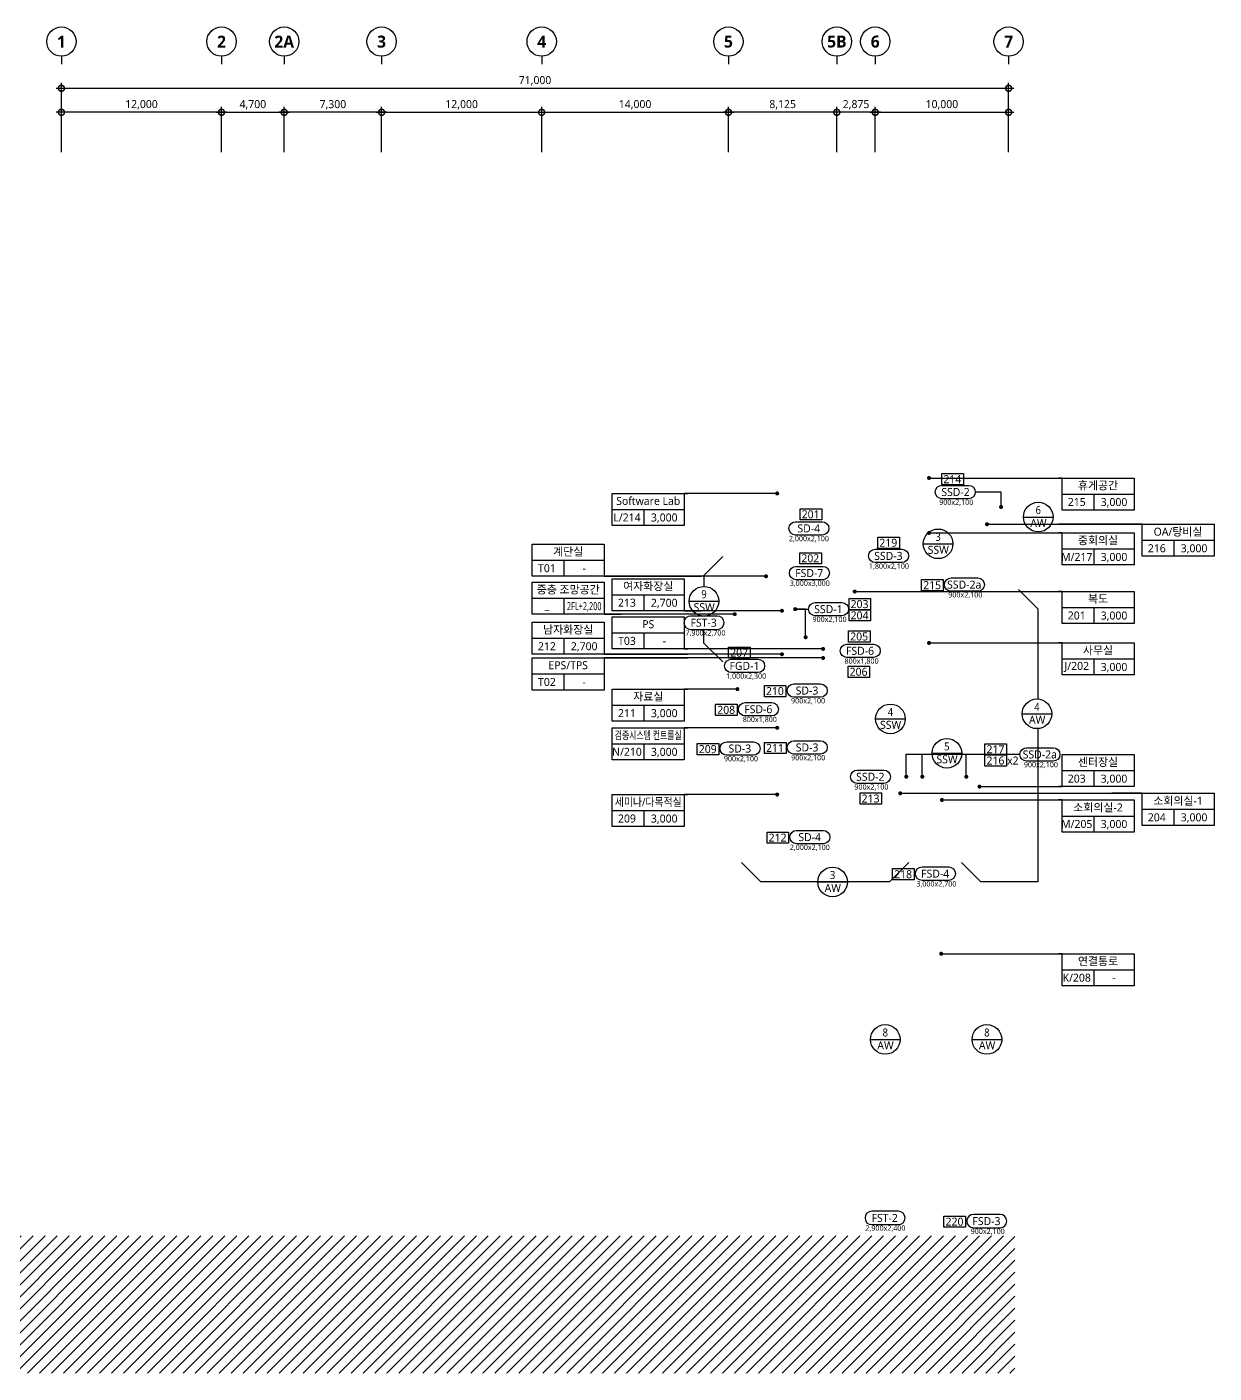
# Model space of a CAD drawing. Header units: millimetres. Extents: x 11266 to 497460, y 4200 to 113820.
# Drawn here: x 207114 to 296102, y 4200 to 105100 of the extents above; entities that cross this region are included whole.
import ezdxf
from ezdxf.enums import TextEntityAlignment as Align

# ---------------------------------------------------------------- set-up
doc = ezdxf.new("R2010")
doc.units = ezdxf.units.MM
doc.header["$LTSCALE"] = 200
doc.layers.get('DEFPOINTS').update_dxf_attribs({"color": 137})
doc.layers.add('# Door 사이즈', color=7, linetype='Continuous', plot=False)
doc.layers.add('# 도어 넘버', color=3, linetype='Continuous', plot=False)
for name, color, linetype in [('a-TAG-1', 6, 'Continuous'), ('DIM', 7, 'Continuous'), ('HAT', 8, 'Continuous'), ('SYM', 6, 'Continuous'), ('SYM-BUB', 3, 'Continuous'), ('SYM-LEAD', 6, 'Continuous'), ('TEXT-NOTE', 6, 'Continuous')]:
    doc.layers.add(name, color=color, linetype=linetype)
doc.styles.add('$0$스타일1', font='malgun.ttf')
doc.styles.add('ARIAL', font='malgun.ttf')
doc.styles.add('S1', font='malgun.ttf')
doc.styles.add('맑은고딕B', font='malgunbd.ttf')
doc.styles.add('스타일1', font='malgun.ttf')
doc.styles.add('스타일2', font='malgunbd.ttf')
doc.dimstyles.new('CJA', dxfattribs={"dimscale": 300, "dimtxt": 2.7, "dimasz": 1, "dimexe": 2, "dimexo": 3, "dimgap": 1, "dimtad": 1, "dimdec": 0, "dimzin": 1, "dimdsep": 46, "dimlunit": 6, "dimtxsty": '$0$스타일1', "dimblk": 'CJDOT', "dimcen": 0.09, "dimdle": 1, "dimclrd": 256, "dimclre": 256, "dimclrt": 3, "dimadec": 0, "dimazin": 0, "dimtfac": 1, "dimtdec": 0, "dimtix": 1, "dimtmove": 2, "dimatfit": 3, "dimldrblk": 'CJDOT', "dimfxl": 1, "dimtolj": 1, "dimtzin": 1, "dimarcsym": 0})
doc.dimstyles.new('DIM-QD 1', dxfattribs={"dimtxt": 3, "dimasz": 1.5, "dimexe": 1, "dimexo": 0, "dimgap": 1, "dimtad": 1, "dimdec": 3, "dimdsep": 46, "dimlunit": 6, "dimtxsty": '$0$스타일1', "dimblk1": 'ARCHTICK', "dimblk2": 'ARCHTICK', "dimsah": 1, "dimcen": 0, "dimclrd": 256, "dimclre": 256, "dimclrt": 3, "dimazin": 2, "dimtfac": 1, "dimtdec": 3, "dimtix": 1, "dimtmove": 2, "dimatfit": 3, "dimldrblk": 'ARCHTICK', "dimfxl": 1, "dimtolj": 1, "dimtzin": 0, "dimarcsym": 0})

# ---------------------------------------------------------------- blocks, each defined once
blk = doc.blocks.new('DN')
at = {"layer": 'SYM', "color": 6}
blk.add_lwpolyline([(12.5, 0.17, 1), (12.5, 5.17), (2.5, 5.17, 1), (2.5, 0.17)], format="xyb", close=True, dxfattribs=at)
at = {"layer": 'SYM', "color": 3, "style": '스타일1'}
blk.add_attdef('FSD-1', text='', height=3, dxfattribs=at).set_placement((7.37, 2.67), align=Align.MIDDLE_CENTER)
blk = doc.blocks.new('_ARCHTICK')
at = {"color": 0, "linetype": 'ByBlock', "const_width": 0.15}
blk.add_lwpolyline([(-0.5, -0.5), (0.5, 0.5)], dxfattribs=at)
blk = doc.blocks.new('dor&win')
at = {"layer": 'a-TAG-1', "ltscale": 0.2}
blk.add_line((-5.5, 0), (5.5, 0), dxfattribs=at)
blk.add_circle((0, 0), 5.5, dxfattribs=at)
at = {"layer": 'a-TAG-1', "color": 3, "style": 'ARIAL'}
for tag, p in [('1', (0, 2.58)), ('FSD', (0.07, -2.22))]:
    blk.add_attdef(tag, text='', height=3, dxfattribs=at).set_placement(p, align=Align.MIDDLE_CENTER)
blk = doc.blocks.new('room')
at = {"layer": 'TEXT-NOTE'}
for p, q in [((0, 0), (0, 12)), ((0, 12), (27, 12)), ((27, 12), (27, 0)), ((0, 6), (27, 6)), ((12, 0), (12, 6)), ((27, 0), (0, 0))]:
    blk.add_line(p, q, dxfattribs=at)
at = {"layer": 'TEXT-NOTE', "color": 3, "style": '스타일1'}
for tag, p in [('실명', (13.5, 9.28)), ('101', (5.53, 3.02)), ('2400', (19.5, 3))]:
    blk.add_attdef(tag, text='', height=3, dxfattribs=at).set_placement(p, align=Align.MIDDLE)
blk = doc.blocks.new('_DotSmall')
at = {"color": 0, "linetype": 'ByBlock', "const_width": 0.5}
blk.add_lwpolyline([(-0.0625, 0, 1), (0.0625, 0, 1)], format="xyb", close=True, dxfattribs=at)
blk = doc.blocks.new('*D35')
at = {"layer": 'DEFPOINTS', "color": 0, "transparency": 16777216}
for p in [(0, 5400), (-71000, 0), (0, 0)]:
    blk.add_point(p, dxfattribs=at)
at = {"layer": 'DIM', "color": 7, "lineweight": -2, "transparency": 16777216}
for p, q in [((-71400, 5400), (400, 5400)), ((-71000, 600), (-71000, 5800)), ((0, 600), (0, 5800))]:
    blk.add_line(p, q, dxfattribs=at)
at = {"layer": 'DIM', "color": 7, "lineweight": -2, "transparency": 16777216, "xscale": 900, "yscale": 900, "zscale": 900, "rotation": 180}
blk.add_blockref('_DotSmall', (-71000, 5400), dxfattribs=at)
at = {"layer": 'DIM', "color": 7, "lineweight": -2, "transparency": 16777216, "xscale": 900, "yscale": 900, "zscale": 900}
blk.add_blockref('_DotSmall', (0, 5400), dxfattribs=at)
at = {"layer": 'DIM', "color": 3, "transparency": 16777216, "insert": (-35500, 5962), "char_height": 600, "attachment_point": 5, "style": '스타일1'}
blk.add_mtext('\\A1;71,000', dxfattribs=at)
blk = doc.blocks.new('CJDOT')
blk.add_line((-2, 0), (2, 0))
at = {"const_width": 0.5}
blk.add_lwpolyline([(-0.25, 0, 1), (0.25, 0, 1)], format="xyb", close=True, dxfattribs=at)
blk = doc.blocks.new('NEW_BUB')
at = {"layer": 'SYM-BUB', "color": 6}
blk.add_line((0, 3), (0, 0), dxfattribs=at)
blk.add_circle((0, 8.5), 5.5, dxfattribs=at)
at = {"layer": 'SYM-BUB', "color": 3, "style": '스타일2'}
blk.add_attdef('X', text='', height=4.5, dxfattribs=at).set_placement((0, 8.5), align=Align.MIDDLE)
blk = doc.blocks.new('*D36')
at = {"layer": 'DEFPOINTS', "color": 0, "transparency": 16777216}
for p in [(-21000, 3600), (-35000, 0), (-21000, 0)]:
    blk.add_point(p, dxfattribs=at)
at = {"layer": 'DIM', "color": 7, "lineweight": -2, "transparency": 16777216}
for p, q in [((-35400, 3600), (-20600, 3600)), ((-35000, 600), (-35000, 4000)), ((-21000, 600), (-21000, 4000))]:
    blk.add_line(p, q, dxfattribs=at)
at = {"layer": 'DIM', "color": 7, "lineweight": -2, "transparency": 16777216, "xscale": 900, "yscale": 900, "zscale": 900, "rotation": 180}
blk.add_blockref('_DotSmall', (-35000, 3600), dxfattribs=at)
at = {"layer": 'DIM', "color": 7, "lineweight": -2, "transparency": 16777216, "xscale": 900, "yscale": 900, "zscale": 900}
blk.add_blockref('_DotSmall', (-21000, 3600), dxfattribs=at)
at = {"layer": 'DIM', "color": 3, "transparency": 16777216, "insert": (-28000, 4162), "char_height": 600, "attachment_point": 5, "style": '스타일1'}
blk.add_mtext('\\A1;14,000', dxfattribs=at)
blk = doc.blocks.new('*D37')
at = {"layer": 'DEFPOINTS', "color": 0, "transparency": 16777216}
for p in [(-35000, 3600), (-47000, 0), (-35000, 0)]:
    blk.add_point(p, dxfattribs=at)
at = {"layer": 'DIM', "color": 7, "lineweight": -2, "transparency": 16777216}
for p, q in [((-47400, 3600), (-34600, 3600)), ((-47000, 600), (-47000, 4000)), ((-35000, 600), (-35000, 4000))]:
    blk.add_line(p, q, dxfattribs=at)
at = {"layer": 'DIM', "color": 7, "lineweight": -2, "transparency": 16777216, "xscale": 900, "yscale": 900, "zscale": 900, "rotation": 180}
blk.add_blockref('_DotSmall', (-47000, 3600), dxfattribs=at)
at = {"layer": 'DIM', "color": 7, "lineweight": -2, "transparency": 16777216, "xscale": 900, "yscale": 900, "zscale": 900}
blk.add_blockref('_DotSmall', (-35000, 3600), dxfattribs=at)
at = {"layer": 'DIM', "color": 3, "transparency": 16777216, "insert": (-41000, 4162), "char_height": 600, "attachment_point": 5, "style": '스타일1'}
blk.add_mtext('\\A1;12,000', dxfattribs=at)
blk = doc.blocks.new('*D38')
at = {"layer": 'DEFPOINTS', "color": 0, "transparency": 16777216}
for p in [(-54300, 3600), (-59000, 0), (-54300, 0)]:
    blk.add_point(p, dxfattribs=at)
at = {"layer": 'DIM', "color": 7, "lineweight": -2, "transparency": 16777216}
for p, q in [((-59400, 3600), (-53900, 3600)), ((-59000, 600), (-59000, 4000)), ((-54300, 600), (-54300, 4000))]:
    blk.add_line(p, q, dxfattribs=at)
at = {"layer": 'DIM', "color": 7, "lineweight": -2, "transparency": 16777216, "xscale": 900, "yscale": 900, "zscale": 900, "rotation": 180}
blk.add_blockref('_DotSmall', (-59000, 3600), dxfattribs=at)
at = {"layer": 'DIM', "color": 7, "lineweight": -2, "transparency": 16777216, "xscale": 900, "yscale": 900, "zscale": 900}
blk.add_blockref('_DotSmall', (-54300, 3600), dxfattribs=at)
at = {"layer": 'DIM', "color": 3, "transparency": 16777216, "insert": (-56650, 4160), "char_height": 600, "attachment_point": 5, "style": '스타일1'}
blk.add_mtext('\\A1;4,700', dxfattribs=at)
blk = doc.blocks.new('*D39')
at = {"layer": 'DEFPOINTS', "color": 0, "transparency": 16777216}
for p in [(-54300, 3600), (-54300, 0), (-47000, 0)]:
    blk.add_point(p, dxfattribs=at)
at = {"layer": 'DIM', "color": 7, "lineweight": -2, "transparency": 16777216}
for p, q in [((-46600, 3600), (-54700, 3600)), ((-54300, 600), (-54300, 4000)), ((-47000, 600), (-47000, 4000))]:
    blk.add_line(p, q, dxfattribs=at)
at = {"layer": 'DIM', "color": 7, "lineweight": -2, "transparency": 16777216, "xscale": 900, "yscale": 900, "zscale": 900, "rotation": 180}
blk.add_blockref('_DotSmall', (-54300, 3600), dxfattribs=at)
at = {"layer": 'DIM', "color": 7, "lineweight": -2, "transparency": 16777216, "xscale": 900, "yscale": 900, "zscale": 900}
blk.add_blockref('_DotSmall', (-47000, 3600), dxfattribs=at)
at = {"layer": 'DIM', "color": 3, "transparency": 16777216, "insert": (-50650, 4160), "char_height": 600, "attachment_point": 5, "style": '스타일1'}
blk.add_mtext('\\A1;7,300', dxfattribs=at)
blk = doc.blocks.new('*D40')
at = {"layer": 'DEFPOINTS', "color": 0, "transparency": 16777216}
for p in [(-21000, 3600), (-12875, 0), (-21000, 0)]:
    blk.add_point(p, dxfattribs=at)
at = {"layer": 'DIM', "color": 7, "lineweight": -2, "transparency": 16777216}
for p, q in [((-12475, 3600), (-21400, 3600)), ((-21000, 600), (-21000, 4000)), ((-12875, 600), (-12875, 4000))]:
    blk.add_line(p, q, dxfattribs=at)
at = {"layer": 'DIM', "color": 7, "lineweight": -2, "transparency": 16777216, "xscale": 900, "yscale": 900, "zscale": 900, "rotation": 180}
blk.add_blockref('_DotSmall', (-21000, 3600), dxfattribs=at)
at = {"layer": 'DIM', "color": 7, "lineweight": -2, "transparency": 16777216, "xscale": 900, "yscale": 900, "zscale": 900}
blk.add_blockref('_DotSmall', (-12875, 3600), dxfattribs=at)
at = {"layer": 'DIM', "color": 3, "transparency": 16777216, "insert": (-16938, 4162), "char_height": 600, "attachment_point": 5, "style": '스타일1'}
blk.add_mtext('\\A1;8,125', dxfattribs=at)
blk = doc.blocks.new('*D41')
at = {"layer": 'DEFPOINTS', "color": 0, "transparency": 16777216}
for p in [(-12875, 3600), (-12875, 0), (-10000, 0)]:
    blk.add_point(p, dxfattribs=at)
at = {"layer": 'DIM', "color": 7, "lineweight": -2, "transparency": 16777216}
for p, q in [((-9600, 3600), (-13275, 3600)), ((-12875, 600), (-12875, 4000)), ((-10000, 600), (-10000, 4000))]:
    blk.add_line(p, q, dxfattribs=at)
at = {"layer": 'DIM', "color": 7, "lineweight": -2, "transparency": 16777216, "xscale": 900, "yscale": 900, "zscale": 900, "rotation": 180}
blk.add_blockref('_DotSmall', (-12875, 3600), dxfattribs=at)
at = {"layer": 'DIM', "color": 7, "lineweight": -2, "transparency": 16777216, "xscale": 900, "yscale": 900, "zscale": 900}
blk.add_blockref('_DotSmall', (-10000, 3600), dxfattribs=at)
at = {"layer": 'DIM', "color": 3, "transparency": 16777216, "insert": (-11437, 4160), "char_height": 600, "attachment_point": 5, "style": '스타일1'}
blk.add_mtext('\\A1;2,875', dxfattribs=at)
blk = doc.blocks.new('*D42')
at = {"layer": 'DEFPOINTS', "color": 0, "transparency": 16777216}
for p in [(-71000, 3600), (-71000, 0), (-59000, 0)]:
    blk.add_point(p, dxfattribs=at)
at = {"layer": 'DIM', "color": 7, "lineweight": -2, "transparency": 16777216}
for p, q in [((-58600, 3600), (-71400, 3600)), ((-71000, 600), (-71000, 4000)), ((-59000, 600), (-59000, 4000))]:
    blk.add_line(p, q, dxfattribs=at)
at = {"layer": 'DIM', "color": 7, "lineweight": -2, "transparency": 16777216, "xscale": 900, "yscale": 900, "zscale": 900, "rotation": 180}
blk.add_blockref('_DotSmall', (-71000, 3600), dxfattribs=at)
at = {"layer": 'DIM', "color": 7, "lineweight": -2, "transparency": 16777216, "xscale": 900, "yscale": 900, "zscale": 900}
blk.add_blockref('_DotSmall', (-59000, 3600), dxfattribs=at)
at = {"layer": 'DIM', "color": 3, "transparency": 16777216, "insert": (-65000, 4162), "char_height": 600, "attachment_point": 5, "style": '스타일1'}
blk.add_mtext('\\A1;12,000', dxfattribs=at)
blk = doc.blocks.new('*D43')
at = {"layer": 'DEFPOINTS', "color": 0, "transparency": 16777216}
for p in [(0, 3600), (-10000, 0), (0, 0)]:
    blk.add_point(p, dxfattribs=at)
at = {"layer": 'DIM', "color": 7, "lineweight": -2, "transparency": 16777216}
for p, q in [((-10400, 3600), (400, 3600)), ((-10000, 600), (-10000, 4000)), ((0, 600), (0, 4000))]:
    blk.add_line(p, q, dxfattribs=at)
at = {"layer": 'DIM', "color": 7, "lineweight": -2, "transparency": 16777216, "xscale": 900, "yscale": 900, "zscale": 900, "rotation": 180}
blk.add_blockref('_DotSmall', (-10000, 3600), dxfattribs=at)
at = {"layer": 'DIM', "color": 7, "lineweight": -2, "transparency": 16777216, "xscale": 900, "yscale": 900, "zscale": 900}
blk.add_blockref('_DotSmall', (0, 3600), dxfattribs=at)
at = {"layer": 'DIM', "color": 3, "transparency": 16777216, "insert": (-5000, 4162), "char_height": 600, "attachment_point": 5, "style": '스타일1'}
blk.add_mtext('\\A1;10,000', dxfattribs=at)
blk = doc.blocks.new('2F DOOR NUMBER')
at = {"layer": '# 도어 넘버', "flags": 128}
for points in [[(99814, -42980), (99814, -43820), (98194, -43820), (98194, -42980)], [(89189, -45614), (89189, -46454), (87570, -46454), (87570, -45614)], [(95010, -47744), (95010, -48584), (93391, -48584), (93391, -47744)], [(89167, -48907), (89167, -49747), (87547, -49747), (87547, -48907)], [(98296, -50923), (98296, -51763), (96677, -51763), (96677, -50923)], [(92855, -52342), (92855, -53182), (91236, -53182), (91236, -52342)], [(92855, -53187), (92855, -54027), (91236, -54027), (91236, -53187)], [(92827, -54768), (92827, -55608), (91207, -55608), (91207, -54768)], [(83827, -55982), (83827, -56822), (82208, -56822), (82208, -55982)], [(92783, -57413), (92783, -58253), (91163, -58253), (91163, -57413)], [(86510, -58865), (86510, -59705), (84891, -59705), (84891, -58865)], [(82859, -60266), (82859, -61106), (81240, -61106), (81240, -60266)], [(81475, -63210), (81475, -64050), (79856, -64050), (79856, -63210)], [(86517, -63129), (86517, -63969), (84898, -63969), (84898, -63129)], [(103043, -63228), (103043, -64068), (101424, -64068), (101424, -63228)], [(103043, -64068), (103043, -64908), (101424, -64908), (101424, -64068)], [(93682, -66914), (93682, -67754), (92062, -67754), (92062, -66914)], [(86711, -69849), (86711, -70689), (85091, -70689), (85091, -69849)], [(96118, -72588), (96118, -73428), (94499, -73428), (94499, -72588)], [(99974, -98632), (99974, -99472), (98355, -99472), (98355, -98632)]]:
    blk.add_lwpolyline(points, close=True, dxfattribs=at)
at = {"layer": '# 도어 넘버', "style": '스타일1'}
for s, p in [('214', (98314, -43700)), ('201', (87690, -46334)), ('219', (93511, -48464)), ('202', (87667, -49627)), ('215', (96797, -51643)), ('203', (91356, -53062)), ('204', (91356, -53907)), ('205', (91327, -55488)), ('207', (82328, -56702)), ('206', (91283, -58133)), ('210', (85011, -59585)), ('208', (81360, -60986)), ('209', (79976, -63930)), ('211', (85018, -63849)), ('217', (101544, -63948)), ('216 x2', (101544, -64788)), ('213', (92182, -67634)), ('212', (85211, -70569)), ('218', (94619, -73308)), ('220', (98475, -99352))]:
    blk.add_text(s, height=600, dxfattribs=at).set_placement(p)
blk = doc.blocks.new('A$C5c222830')
at = {"layer": 'SYM-BUB'}
ref = blk.add_blockref('NEW_BUB', (-71000, 7200), dxfattribs=dict(at, xscale=200.0000000000001, yscale=200.0000000000001, zscale=200.0000000000001))
ref.add_attrib('X', '1', dxfattribs={"color": 3, "height": 900, "style": '맑은고딕B'}).set_placement((-71000, 8900), align=Align.MIDDLE)
ref = blk.add_blockref('NEW_BUB', (-59000, 7200), dxfattribs=dict(at, xscale=200.0000000000001, yscale=200.0000000000001, zscale=200.0000000000001))
ref.add_attrib('X', '2', dxfattribs={"color": 3, "height": 900, "style": '맑은고딕B'}).set_placement((-59000, 8900), align=Align.MIDDLE)
ref = blk.add_blockref('NEW_BUB', (-54300, 7200), dxfattribs=dict(at, xscale=200.0000000000001, yscale=200.0000000000001, zscale=200.0000000000001))
ref.add_attrib('X', '2A', dxfattribs={"color": 3, "height": 900, "style": '맑은고딕B'}).set_placement((-54300, 8900), align=Align.MIDDLE)
ref = blk.add_blockref('NEW_BUB', (-47000, 7200), dxfattribs=dict(at, xscale=200.0000000000001, yscale=200.0000000000001, zscale=200.0000000000001))
ref.add_attrib('X', '3', dxfattribs={"color": 3, "height": 900, "style": '맑은고딕B'}).set_placement((-47000, 8900), align=Align.MIDDLE)
ref = blk.add_blockref('NEW_BUB', (-35000, 7200), dxfattribs=dict(at, xscale=200.0000000000001, yscale=200.0000000000001, zscale=200.0000000000001))
ref.add_attrib('X', '4', dxfattribs={"color": 3, "height": 900, "style": '맑은고딕B'}).set_placement((-35000, 8900), align=Align.MIDDLE)
ref = blk.add_blockref('NEW_BUB', (-21000, 7200), dxfattribs=dict(at, xscale=200.0000000000001, yscale=200.0000000000001, zscale=200.0000000000001))
ref.add_attrib('X', '5', dxfattribs={"color": 3, "height": 900, "style": '맑은고딕B'}).set_placement((-21000, 8900), align=Align.MIDDLE)
ref = blk.add_blockref('NEW_BUB', (-12875, 7200), dxfattribs=dict(at, xscale=200.0000000000001, yscale=200.0000000000001, zscale=200.0000000000001))
ref.add_attrib('X', '5B', dxfattribs={"color": 3, "height": 900, "style": '맑은고딕B'}).set_placement((-12875, 8900), align=Align.MIDDLE)
ref = blk.add_blockref('NEW_BUB', (-10000, 7200), dxfattribs=dict(at, xscale=200.0000000000001, yscale=200.0000000000001, zscale=200.0000000000001))
ref.add_attrib('X', '6', dxfattribs={"color": 3, "height": 900, "style": '맑은고딕B'}).set_placement((-10000, 8900), align=Align.MIDDLE)
ref = blk.add_blockref('NEW_BUB', (0, 7200), dxfattribs=dict(at, xscale=200.0000000000001, yscale=200.0000000000001, zscale=200.0000000000001))
ref.add_attrib('X', '7', dxfattribs={"color": 3, "height": 900, "style": '맑은고딕B'}).set_placement((0, 8900), align=Align.MIDDLE)
at = {"layer": 'DIM'}
dim = blk.add_linear_dim(base=(0, 5400), p1=(-71000, 0), p2=(0, 0), angle=180, dimstyle='CJA', override={"dimscale": 200, "dimtxt": 3, "dimasz": 4.5, "dimtxsty": '스타일1', "dimblk1": 'DotSmall', "dimblk2": 'DotSmall', "dimsah": 1, "dimdle": 2, "dimclrd": 7, "dimclre": 7}, dxfattribs=at)
dim.commit()
dim.dimension.update_dxf_attribs({"geometry": '*D35', "text_midpoint": (-35500, 5962), "dimtype": 128})
for base, p1, p2, picture, middle in [((-71000, 3600), (-59000, 0), (-71000, 0), '*D42', (-65000, 4162)), ((-54300, 3600), (-47000, 0), (-54300, 0), '*D39', (-50650, 4160.3)), ((-21000, 3600), (-12875, 0), (-21000, 0), '*D40', (-16937.5, 4162)), ((-12875, 3600), (-10000, 0), (-12875, 0), '*D41', (-11437.5, 4160.3))]:
    dim = blk.add_linear_dim(base=base, p1=p1, p2=p2, angle=180, dimstyle='CJA', override={"dimscale": 200, "dimtxt": 3, "dimasz": 4.5, "dimtxsty": '스타일1', "dimblk1": 'DotSmall', "dimblk2": 'DotSmall', "dimsah": 1, "dimdle": 2, "dimclrd": 7, "dimclre": 7}, dxfattribs=at)
    dim.commit()
    dim.dimension.update_dxf_attribs({"geometry": picture, "text_midpoint": middle})
for base, p1, p2, picture, middle in [((-54300, 3600), (-59000, 0), (-54300, 0), '*D38', (-56650, 4160.3)), ((-35000, 3600), (-47000, 0), (-35000, 0), '*D37', (-41000, 4162)), ((-21000, 3600), (-35000, 0), (-21000, 0), '*D36', (-28000, 4162)), ((0, 3600), (-10000, 0), (0, 0), '*D43', (-5000, 4162))]:
    dim = blk.add_linear_dim(base=base, p1=p1, p2=p2, dimstyle='CJA', override={"dimscale": 200, "dimtxt": 3, "dimasz": 4.5, "dimtxsty": '스타일1', "dimblk1": 'DotSmall', "dimblk2": 'DotSmall', "dimsah": 1, "dimdle": 2, "dimclrd": 7, "dimclre": 7}, dxfattribs=at)
    dim.commit()
    dim.dimension.update_dxf_attribs({"geometry": picture, "text_midpoint": middle})

msp = doc.modelspace()

# ---------------------------------------------------------------- hatches: boundary and pattern name
at = {"layer": 'HAT'}
h = msp.add_hatch(dxfattribs=at)
h.set_pattern_fill('ANSI31', color=256, scale=200)
h.set_pattern_definition([(45, (168200, 118800), (-449.0128, 449.0128), [])])
h.paths.add_polyline_path([(281170, 14490), (180130, 14490), (180130, 4200), (281170, 4200)])

# ---------------------------------------------------------------- linework, layer by layer
at = {"layer": 'a-TAG-1'}
for points in [[(281435, 62930), (282891, 61474), (282891, 54723)], [(282891, 52504), (282891, 41009), (278626, 41009), (277170, 42465)], [(273230, 42465), (271774, 41009), (262126, 41009), (260670, 42465)]]:
    msp.add_lwpolyline(points, dxfattribs=at)
at = {"layer": 'SYM-LEAD'}
for points in [[(259275, 65400), (257866, 63991), (257866, 63166)], [(259275, 57500), (257866, 58909), (257866, 59944)]]:
    msp.add_lwpolyline(points, dxfattribs=at)

# ---------------------------------------------------------------- block references
at = {"layer": '# Door 사이즈'}
msp.add_blockref('2F DOOR NUMBER', (177500, 114600), dxfattribs=at)
msp.add_blockref('A$C5c222830', (280700, 95100))
at = {"layer": 'a-TAG-1'}
ref = msp.add_blockref('dor&win', (282922, 68366), dxfattribs=dict(at, xscale=202.0202020198728, yscale=202.0202020198728, zscale=202.0202020198728))
ref.add_attrib('1', '6', dxfattribs={"color": 3, "height": 600, "style": 'S1', "width": 0.9}).set_placement((282922, 68888), align=Align.MIDDLE_CENTER)
ref.add_attrib('FSD', 'AW', dxfattribs={"color": 3, "height": 600, "style": 'S1'}).set_placement((282936, 67917), align=Align.MIDDLE_CENTER)
ref = msp.add_blockref('dor&win', (275415, 66356), dxfattribs=dict(at, xscale=202.0202020198728, yscale=202.0202020198728, zscale=202.0202020198728))
ref.add_attrib('1', '3', dxfattribs={"color": 3, "height": 600, "style": 'S1', "width": 0.9}).set_placement((275415, 66877), align=Align.MIDDLE_CENTER)
ref.add_attrib('FSD', 'SSW', dxfattribs={"color": 3, "height": 600, "style": 'S1'}).set_placement((275429, 65906), align=Align.MIDDLE_CENTER)
ref = msp.add_blockref('dor&win', (257866, 62055), dxfattribs=dict(at, xscale=202.0202020198728, yscale=202.0202020198728, zscale=202.0202020198728))
ref.add_attrib('1', '9', dxfattribs={"color": 3, "height": 600, "style": 'S1', "width": 0.9}).set_placement((257866, 62577), align=Align.MIDDLE_CENTER)
ref.add_attrib('FSD', 'SSW', dxfattribs={"color": 3, "height": 600, "style": 'S1'}).set_placement((257880, 61606), align=Align.MIDDLE_CENTER)
ref = msp.add_blockref('dor&win', (282826, 53614), dxfattribs=dict(at, xscale=202.0202020198728, yscale=202.0202020198728, zscale=202.0202020198728))
ref.add_attrib('1', '4', dxfattribs={"color": 3, "height": 600, "style": 'S1', "width": 0.9}).set_placement((282826, 54135), align=Align.MIDDLE_CENTER)
ref.add_attrib('FSD', 'AW', dxfattribs={"color": 3, "height": 600, "style": 'S1'}).set_placement((282840, 53164), align=Align.MIDDLE_CENTER)
ref = msp.add_blockref('dor&win', (271841, 53234), dxfattribs=dict(at, xscale=202.0202020198728, yscale=202.0202020198728, zscale=202.0202020198728))
ref.add_attrib('1', '4', dxfattribs={"color": 3, "height": 600, "style": 'S1', "width": 0.9}).set_placement((271841, 53756), align=Align.MIDDLE_CENTER)
ref.add_attrib('FSD', 'SSW', dxfattribs={"color": 3, "height": 600, "style": 'S1'}).set_placement((271855, 52785), align=Align.MIDDLE_CENTER)
ref = msp.add_blockref('dor&win', (276071, 50655), dxfattribs=dict(at, xscale=202.0202020198728, yscale=202.0202020198728, zscale=202.0202020198728))
ref.add_attrib('1', '5', dxfattribs={"color": 3, "height": 600, "style": 'S1', "width": 0.9}).set_placement((276071, 51176), align=Align.MIDDLE_CENTER)
ref.add_attrib('FSD', 'SSW', dxfattribs={"color": 3, "height": 600, "style": 'S1'}).set_placement((276085, 50205), align=Align.MIDDLE_CENTER)
ref = msp.add_blockref('dor&win', (267506, 41009), dxfattribs=dict(at, xscale=202.0202020198728, yscale=202.0202020198728, zscale=202.0202020198728))
ref.add_attrib('1', '3', dxfattribs={"color": 3, "height": 600, "style": 'S1', "width": 0.9}).set_placement((267506, 41531), align=Align.MIDDLE_CENTER)
ref.add_attrib('FSD', 'AW', dxfattribs={"color": 3, "height": 600, "style": 'S1'}).set_placement((267520, 40560), align=Align.MIDDLE_CENTER)
ref = msp.add_blockref('dor&win', (271458, 29207), dxfattribs=dict(at, xscale=202.0202020198728, yscale=202.0202020198728, zscale=202.0202020198728))
ref.add_attrib('1', '8', dxfattribs={"color": 3, "height": 600, "style": 'S1', "width": 0.9}).set_placement((271458, 29729), align=Align.MIDDLE_CENTER)
ref.add_attrib('FSD', 'AW', dxfattribs={"color": 3, "height": 600, "style": 'S1'}).set_placement((271471, 28758), align=Align.MIDDLE_CENTER)
ref = msp.add_blockref('dor&win', (279072, 29207), dxfattribs=dict(at, xscale=202.0202020198728, yscale=202.0202020198728, zscale=202.0202020198728))
ref.add_attrib('1', '8', dxfattribs={"color": 3, "height": 600, "style": 'S1', "width": 0.9}).set_placement((279072, 29729), align=Align.MIDDLE_CENTER)
ref.add_attrib('FSD', 'AW', dxfattribs={"color": 3, "height": 600, "style": 'S1'}).set_placement((279086, 28758), align=Align.MIDDLE_CENTER)
at = {"layer": 'SYM'}
ref = msp.add_blockref('DN', (275205, 70772), dxfattribs=dict(at, xscale=-200.0000000000001, yscale=200.0000000000001, zscale=200.0000000000001, rotation=180))
ref.add_attrib('1-FSD', 'SSD-2', dxfattribs={"color": 3, "height": 600, "style": '스타일1'}).set_placement((276720, 70238), align=Align.MIDDLE_CENTER)
ref = msp.add_blockref('DN', (267233, 66979), dxfattribs=dict(at, xscale=-200.0000000000001, yscale=200.0000000000001, zscale=200.0000000000001))
ref.add_attrib('1-FSD', 'SD-4', dxfattribs={"color": 3, "height": 600, "style": '스타일1'}).set_placement((265720, 67514), align=Align.MIDDLE_CENTER)
ref = msp.add_blockref('DN', (273202, 64915), dxfattribs=dict(at, xscale=-200.0000000000001, yscale=200.0000000000001, zscale=200.0000000000001))
ref.add_attrib('1-FSD', 'SSD-3', dxfattribs={"color": 3, "height": 600, "style": '스타일1'}).set_placement((271689, 65450), align=Align.MIDDLE_CENTER)
ref = msp.add_blockref('DN', (267268, 63633), dxfattribs=dict(at, xscale=-200.0000000000001, yscale=200.0000000000001, zscale=200.0000000000001))
ref.add_attrib('1-FSD', 'FSD-7', dxfattribs={"color": 3, "height": 600, "style": '스타일1'}).set_placement((265755, 64167), align=Align.MIDDLE_CENTER)
ref = msp.add_blockref('DN', (278887, 62764), dxfattribs=dict(at, xscale=-200.0000000000001, yscale=200.0000000000001, zscale=200.0000000000001))
ref.add_attrib('1-FSD', 'SSD-2a', dxfattribs={"color": 3, "height": 600, "style": '스타일1'}).set_placement((277374, 63299), align=Align.MIDDLE_CENTER)
ref = msp.add_blockref('DN', (268707, 60924), dxfattribs=dict(at, xscale=-200.0000000000001, yscale=200.0000000000001, zscale=200.0000000000001))
ref.add_attrib('1-FSD', 'SSD-1', dxfattribs={"color": 3, "height": 600, "style": '스타일1'}).set_placement((267193, 61459), align=Align.MIDDLE_CENTER)
ref = msp.add_blockref('DN', (256366, 59909), dxfattribs=dict(at, xscale=200.0000000000001, yscale=200.0000000000001, zscale=200.0000000000001))
ref.add_attrib('1-FSD', 'FST-3', dxfattribs={"color": 3, "height": 600, "style": '스타일1'}).set_placement((257840, 60444), align=Align.MIDDLE_CENTER)
ref = msp.add_blockref('DN', (271077, 57801), dxfattribs=dict(at, xscale=-200.0000000000001, yscale=200.0000000000001, zscale=200.0000000000001))
ref.add_attrib('1-FSD', 'FSD-6', dxfattribs={"color": 3, "height": 600, "style": '스타일1'}).set_placement((269564, 58336), align=Align.MIDDLE_CENTER)
ref = msp.add_blockref('DN', (262413, 56674), dxfattribs=dict(at, xscale=-200.0000000000001, yscale=200.0000000000001, zscale=200.0000000000001))
ref.add_attrib('1-FSD', 'FGD-1', dxfattribs={"color": 3, "height": 600, "style": '스타일1'}).set_placement((260900, 57208), align=Align.MIDDLE_CENTER)
ref = msp.add_blockref('DN', (267101, 54822), dxfattribs=dict(at, xscale=-200.0000000000001, yscale=200.0000000000001, zscale=200.0000000000001))
ref.add_attrib('1-FSD', 'SD-3', dxfattribs={"color": 3, "height": 600, "style": '스타일1'}).set_placement((265588, 55357), align=Align.MIDDLE_CENTER)
ref = msp.add_blockref('DN', (263450, 53421), dxfattribs=dict(at, xscale=-200.0000000000001, yscale=200.0000000000001, zscale=200.0000000000001))
ref.add_attrib('1-FSD', 'FSD-6', dxfattribs={"color": 3, "height": 600, "style": '스타일1'}).set_placement((261937, 53956), align=Align.MIDDLE_CENTER)
ref = msp.add_blockref('DN', (262066, 50477), dxfattribs=dict(at, xscale=-200.0000000000001, yscale=200.0000000000001, zscale=200.0000000000001))
ref.add_attrib('1-FSD', 'SD-3', dxfattribs={"color": 3, "height": 600, "style": '스타일1'}).set_placement((260553, 51012), align=Align.MIDDLE_CENTER)
ref = msp.add_blockref('DN', (267108, 50558), dxfattribs=dict(at, xscale=-200.0000000000001, yscale=200.0000000000001, zscale=200.0000000000001))
ref.add_attrib('1-FSD', 'SD-3', dxfattribs={"color": 3, "height": 600, "style": '스타일1'}).set_placement((265595, 51093), align=Align.MIDDLE_CENTER)
ref = msp.add_blockref('DN', (284552, 50034), dxfattribs=dict(at, xscale=-200.0000000000001, yscale=200.0000000000001, zscale=200.0000000000001))
ref.add_attrib('1-FSD', 'SSD-2a', dxfattribs={"color": 3, "height": 600, "style": '스타일1'}).set_placement((283039, 50569), align=Align.MIDDLE_CENTER)
ref = msp.add_blockref('DN', (271848, 48362), dxfattribs=dict(at, xscale=-200.0000000000001, yscale=200.0000000000001, zscale=200.0000000000001))
ref.add_attrib('1-FSD', 'SSD-2', dxfattribs={"color": 3, "height": 600, "style": '스타일1'}).set_placement((270335, 48897), align=Align.MIDDLE_CENTER)
ref = msp.add_blockref('DN', (267301, 43838), dxfattribs=dict(at, xscale=-200.0000000000001, yscale=200.0000000000001, zscale=200.0000000000001))
ref.add_attrib('1-FSD', 'SD-4', dxfattribs={"color": 3, "height": 600, "style": '스타일1'}).set_placement((265788, 44372), align=Align.MIDDLE_CENTER)
ref = msp.add_blockref('DN', (276709, 41099), dxfattribs=dict(at, xscale=-200.0000000000001, yscale=200.0000000000001, zscale=200.0000000000001))
ref.add_attrib('1-FSD', 'FSD-4', dxfattribs={"color": 3, "height": 600, "style": '스타일1'}).set_placement((275196, 41634), align=Align.MIDDLE_CENTER)
ref = msp.add_blockref('DN', (269937, 15293), dxfattribs=dict(at, xscale=200.0000000000001, yscale=200.0000000000001, zscale=200.0000000000001))
ref.add_attrib('1-FSD', 'FST-2', dxfattribs={"color": 3, "height": 600, "style": '스타일1'}).set_placement((271411, 15828), align=Align.MIDDLE_CENTER)
ref = msp.add_blockref('DN', (277565, 15055), dxfattribs=dict(at, xscale=200.0000000000001, yscale=200.0000000000001, zscale=200.0000000000001))
ref.add_attrib('1-FSD', 'FSD-3', dxfattribs={"color": 3, "height": 600, "style": '스타일1'}).set_placement((279039, 15590), align=Align.MIDDLE_CENTER)
at = {"layer": 'TEXT-NOTE'}
ref = msp.add_blockref('room', (284702, 68889), dxfattribs=dict(at, xscale=200, yscale=200, zscale=200))
ref.add_attrib('2400', '3,000', dxfattribs={"color": 3, "height": 600, "style": '스타일1'}).set_placement((288602, 69489), align=Align.MIDDLE_CENTER)
ref.add_attrib('101', '215', dxfattribs={"color": 3, "height": 600, "style": '스타일1'}).set_placement((285807, 69493), align=Align.MIDDLE)
ref.add_attrib('실명', '휴게공간', dxfattribs={"color": 3, "height": 600, "style": '스타일1'}).set_placement((287402, 70745), align=Align.MIDDLE)
ref = msp.add_blockref('room', (250987, 67731), dxfattribs=dict(at, xscale=200, yscale=200, zscale=200))
ref.add_attrib('2400', '3,000', dxfattribs={"color": 3, "height": 600, "style": '스타일1'}).set_placement((254887, 68331), align=Align.MIDDLE_CENTER)
ref.add_attrib('101', 'L/214', dxfattribs={"color": 3, "height": 600, "style": '스타일1'}).set_placement((252092, 68335), align=Align.MIDDLE)
ref.add_attrib('실명', 'Software Lab', dxfattribs={"color": 3, "height": 600, "style": '스타일1'}).set_placement((253687, 69587), align=Align.MIDDLE)
ref = msp.add_blockref('room', (290702, 65422), dxfattribs=dict(at, xscale=200, yscale=200, zscale=200))
ref.add_attrib('2400', '3,000', dxfattribs={"color": 3, "height": 600, "style": '스타일1'}).set_placement((294602, 66022), align=Align.MIDDLE_CENTER)
ref.add_attrib('101', '216', dxfattribs={"color": 3, "height": 600, "style": '스타일1'}).set_placement((291807, 66025), align=Align.MIDDLE)
ref.add_attrib('실명', 'OA/탕비실', dxfattribs={"color": 3, "height": 600, "style": '스타일1'}).set_placement((293402, 67278), align=Align.MIDDLE)
ref = msp.add_blockref('room', (284702, 64772), dxfattribs=dict(at, xscale=200, yscale=200, zscale=200))
ref.add_attrib('2400', '3,000', dxfattribs={"color": 3, "height": 600, "style": '스타일1'}).set_placement((288602, 65372), align=Align.MIDDLE_CENTER)
ref.add_attrib('101', 'M/217', dxfattribs={"color": 3, "height": 600, "style": '스타일1'}).set_placement((285807, 65376), align=Align.MIDDLE)
ref.add_attrib('실명', '중회의실', dxfattribs={"color": 3, "height": 600, "style": '스타일1'}).set_placement((287402, 66629), align=Align.MIDDLE)
ref = msp.add_blockref('room', (244987, 63924), dxfattribs=dict(at, xscale=200, yscale=200, zscale=200))
ref.add_attrib('2400', '-', dxfattribs={"color": 3, "height": 600, "style": '스타일1'}).set_placement((248887, 64524), align=Align.MIDDLE_CENTER)
ref.add_attrib('101', 'T01', dxfattribs={"color": 3, "height": 600, "style": '스타일1'}).set_placement((246092, 64528), align=Align.MIDDLE)
ref.add_attrib('실명', '계단실', dxfattribs={"color": 3, "height": 600, "style": '스타일1'}).set_placement((247687, 65781), align=Align.MIDDLE)
ref = msp.add_blockref('room', (250987, 61339), dxfattribs=dict(at, xscale=200, yscale=200, zscale=200))
ref.add_attrib('2400', '2,700', dxfattribs={"color": 3, "height": 600, "style": '스타일1'}).set_placement((254887, 61939), align=Align.MIDDLE_CENTER)
ref.add_attrib('101', '213', dxfattribs={"color": 3, "height": 600, "style": '스타일1'}).set_placement((252092, 61943), align=Align.MIDDLE)
ref.add_attrib('실명', '여자화장실', dxfattribs={"color": 3, "height": 600, "style": '스타일1'}).set_placement((253687, 63196), align=Align.MIDDLE)
ref = msp.add_blockref('room', (244987, 61084), dxfattribs=dict(at, xscale=200, yscale=200, zscale=200))
ref.add_attrib('2400', '2FL+2,200', dxfattribs={"color": 3, "height": 600, "style": '스타일1', "width": 0.7}).set_placement((248887, 61684), align=Align.MIDDLE_CENTER)
ref.add_attrib('101', '_', dxfattribs={"color": 3, "height": 600, "style": '스타일1'}).set_placement((246092, 61687), align=Align.MIDDLE)
ref.add_attrib('실명', '중층 조망공간', dxfattribs={"color": 3, "height": 600, "style": '스타일1'}).set_placement((247687, 62940), align=Align.MIDDLE)
ref = msp.add_blockref('room', (284702, 60381), dxfattribs=dict(at, xscale=200, yscale=200, zscale=200))
ref.add_attrib('2400', '3,000', dxfattribs={"color": 3, "height": 600, "style": '스타일1'}).set_placement((288602, 60981), align=Align.MIDDLE_CENTER)
ref.add_attrib('101', '201', dxfattribs={"color": 3, "height": 600, "style": '스타일1'}).set_placement((285807, 60985), align=Align.MIDDLE)
ref.add_attrib('실명', '복도', dxfattribs={"color": 3, "height": 600, "style": '스타일1'}).set_placement((287402, 62238), align=Align.MIDDLE)
ref = msp.add_blockref('room', (250987, 58479), dxfattribs=dict(at, xscale=200, yscale=200, zscale=200))
ref.add_attrib('2400', '-', dxfattribs={"color": 3, "height": 600, "style": '스타일1'}).set_placement((254887, 59079), align=Align.MIDDLE_CENTER)
ref.add_attrib('101', 'T03', dxfattribs={"color": 3, "height": 600, "style": '스타일1'}).set_placement((252092, 59082), align=Align.MIDDLE)
ref.add_attrib('실명', 'PS', dxfattribs={"color": 3, "height": 600, "style": '스타일1'}).set_placement((253687, 60335), align=Align.MIDDLE)
ref = msp.add_blockref('room', (244987, 58080), dxfattribs=dict(at, xscale=200, yscale=200, zscale=200))
ref.add_attrib('2400', '2,700', dxfattribs={"color": 3, "height": 600, "style": '스타일1'}).set_placement((248887, 58680), align=Align.MIDDLE_CENTER)
ref.add_attrib('101', '212', dxfattribs={"color": 3, "height": 600, "style": '스타일1'}).set_placement((246092, 58683), align=Align.MIDDLE)
ref.add_attrib('실명', '남자화장실', dxfattribs={"color": 3, "height": 600, "style": '스타일1'}).set_placement((247687, 59936), align=Align.MIDDLE)
ref = msp.add_blockref('room', (284702, 56526), dxfattribs=dict(at, xscale=200, yscale=200, zscale=200))
ref.add_attrib('2400', '3,000', dxfattribs={"color": 3, "height": 600, "style": '스타일1'}).set_placement((288602, 57126), align=Align.MIDDLE_CENTER)
ref.add_attrib('101', 'J/202', dxfattribs={"color": 3, "height": 600, "style": '스타일1'}).set_placement((285807, 57130), align=Align.MIDDLE)
ref.add_attrib('실명', '사무실', dxfattribs={"color": 3, "height": 600, "style": '스타일1'}).set_placement((287402, 58383), align=Align.MIDDLE)
ref = msp.add_blockref('room', (244987, 55399), dxfattribs=dict(at, xscale=200, yscale=200, zscale=200))
ref.add_attrib('2400', '-', dxfattribs={"color": 3, "height": 600, "style": '스타일1'}).set_placement((248887, 55999), align=Align.MIDDLE_CENTER)
ref.add_attrib('101', 'T02', dxfattribs={"color": 3, "height": 600, "style": '스타일1'}).set_placement((246092, 56003), align=Align.MIDDLE)
ref.add_attrib('실명', 'EPS/TPS', dxfattribs={"color": 3, "height": 600, "style": '스타일1'}).set_placement((247687, 57256), align=Align.MIDDLE)
ref = msp.add_blockref('room', (250987, 53064), dxfattribs=dict(at, xscale=200, yscale=200, zscale=200))
ref.add_attrib('2400', '3,000', dxfattribs={"color": 3, "height": 600, "style": '스타일1'}).set_placement((254887, 53664), align=Align.MIDDLE_CENTER)
ref.add_attrib('101', '211', dxfattribs={"color": 3, "height": 600, "style": '스타일1'}).set_placement((252092, 53668), align=Align.MIDDLE)
ref.add_attrib('실명', '자료실', dxfattribs={"color": 3, "height": 600, "style": '스타일1'}).set_placement((253687, 54921), align=Align.MIDDLE)
ref = msp.add_blockref('room', (250987, 50164), dxfattribs=dict(at, xscale=200, yscale=200, zscale=200))
ref.add_attrib('2400', '3,000', dxfattribs={"color": 3, "height": 600, "style": '스타일1'}).set_placement((254887, 50764), align=Align.MIDDLE_CENTER)
ref.add_attrib('101', 'N/210', dxfattribs={"color": 3, "height": 600, "style": '스타일1'}).set_placement((252092, 50768), align=Align.MIDDLE)
ref.add_attrib('실명', '검증시스템 컨트롤실', dxfattribs={"color": 3, "height": 600, "style": '스타일1', "width": 0.7}).set_placement((253687, 52021), align=Align.MIDDLE)
ref = msp.add_blockref('room', (284702, 48155), dxfattribs=dict(at, xscale=200, yscale=200, zscale=200))
ref.add_attrib('2400', '3,000', dxfattribs={"color": 3, "height": 600, "style": '스타일1'}).set_placement((288602, 48755), align=Align.MIDDLE_CENTER)
ref.add_attrib('101', '203', dxfattribs={"color": 3, "height": 600, "style": '스타일1'}).set_placement((285807, 48758), align=Align.MIDDLE)
ref.add_attrib('실명', '센터장실', dxfattribs={"color": 3, "height": 600, "style": '스타일1'}).set_placement((287402, 50011), align=Align.MIDDLE)
ref = msp.add_blockref('room', (250987, 45164), dxfattribs=dict(at, xscale=200, yscale=200, zscale=200))
ref.add_attrib('2400', '3,000', dxfattribs={"color": 3, "height": 600, "style": '스타일1'}).set_placement((254887, 45764), align=Align.MIDDLE_CENTER)
ref.add_attrib('101', '209', dxfattribs={"color": 3, "height": 600, "style": '스타일1'}).set_placement((252092, 45768), align=Align.MIDDLE)
ref.add_attrib('실명', '세미나/다목적실', dxfattribs={"color": 3, "height": 600, "style": '스타일1', "width": 0.9}).set_placement((253687, 47021), align=Align.MIDDLE)
ref = msp.add_blockref('room', (290702, 45255), dxfattribs=dict(at, xscale=200, yscale=200, zscale=200))
ref.add_attrib('2400', '3,000', dxfattribs={"color": 3, "height": 600, "style": '스타일1'}).set_placement((294602, 45855), align=Align.MIDDLE_CENTER)
ref.add_attrib('101', '204', dxfattribs={"color": 3, "height": 600, "style": '스타일1'}).set_placement((291807, 45858), align=Align.MIDDLE)
ref.add_attrib('실명', '소회의실-1', dxfattribs={"color": 3, "height": 600, "style": '스타일1'}).set_placement((293402, 47111), align=Align.MIDDLE)
ref = msp.add_blockref('room', (284702, 44755), dxfattribs=dict(at, xscale=200, yscale=200, zscale=200))
ref.add_attrib('2400', '3,000', dxfattribs={"color": 3, "height": 600, "style": '스타일1'}).set_placement((288602, 45355), align=Align.MIDDLE_CENTER)
ref.add_attrib('101', 'M/205', dxfattribs={"color": 3, "height": 600, "style": '스타일1'}).set_placement((285807, 45358), align=Align.MIDDLE)
ref.add_attrib('실명', '소회의실-2', dxfattribs={"color": 3, "height": 600, "style": '스타일1'}).set_placement((287402, 46611), align=Align.MIDDLE)
ref = msp.add_blockref('room', (284702, 33233), dxfattribs=dict(at, xscale=200, yscale=200, zscale=200))
ref.add_attrib('2400', '-', dxfattribs={"color": 3, "height": 600, "style": '스타일1'}).set_placement((288602, 33833), align=Align.MIDDLE_CENTER)
ref.add_attrib('101', 'K/208', dxfattribs={"color": 3, "height": 600, "style": '스타일1'}).set_placement((285807, 33836), align=Align.MIDDLE)
ref.add_attrib('실명', '연결통로', dxfattribs={"color": 3, "height": 600, "style": '스타일1'}).set_placement((287402, 35089), align=Align.MIDDLE)

# ---------------------------------------------------------------- texts
at = {"layer": '# Door 사이즈', "style": '스타일1'}
for s, p in [('900x2,100', (275496, 69275)), ('2,000x2,100', (264229, 66552)), ('1,800x2,100', (270229, 64488)), ('3,000x3,000', (264295, 63205)), ('900x2,100', (276179, 62337)), ('900x2,100', (265999, 60497)), ('7,900x2,700', (256478, 59482)), ('800x1,800', (268399, 57374)), ('1,000x2,300', (259525, 56246)), ('900x2,100', (264393, 54395)), ('800x1,800', (260772, 52994)), ('900x2,100', (259358, 50050)), ('900x2,100', (264400, 50131)), ('900x2,100', (281844, 49607)), ('900x2,100', (269140, 47935)), ('2,000x2,100', (264297, 43410)), ('3,000x2,700', (273786, 40672)), ('2,900x2,400', (269967, 14866)), ('900x2,100', (277857, 14628))]:
    msp.add_text(s, height=400, dxfattribs=at).set_placement(p)

# ---------------------------------------------------------------- leaders
at = {"layer": 'SYM-LEAD'}
for points in [[(274735, 71289), (284702, 71289), (284433, 71289)], [(263354, 70131), (256387, 70131), (256655, 70131)], [(280132, 69123), (280132, 70237), (278205, 70237)], [(279083, 67822), (290702, 67822), (284433, 67822)], [(274735, 67172), (284702, 67172), (284433, 67172)], [(262517, 63924), (250387, 63924), (257655, 63924)], [(269163, 62781), (284702, 62781), (284433, 62781)], [(264699, 61459), (265714, 61459), (265664, 61459)], [(260167, 61084), (250387, 61084), (251655, 61084)], [(263709, 61339), (256387, 61339), (257655, 61339)], [(265483, 59353), (265483, 61459), (264856, 61459)], [(266797, 58479), (256387, 58479), (256655, 58479)], [(274735, 58926), (284702, 58926), (284433, 58926)], [(263709, 58080), (250387, 58080), (256655, 58080)], [(266797, 57799), (250387, 57799), (256655, 57799)], [(260370, 55464), (256387, 55464), (256655, 55464)], [(263354, 52564), (256387, 52564), (256655, 52564)], [(273028, 48900), (273028, 50590), (274428, 50590)], [(274228, 48900), (274228, 50590), (278204, 50590)], [(277530, 48900), (277530, 50590), (281552, 50590)], [(263354, 47564), (256387, 47564), (256655, 47564)], [(272575, 47655), (290702, 47655), (288433, 47655)], [(278516, 48155), (284702, 48155), (284433, 48155)], [(275700, 47155), (284702, 47155), (284433, 47155)], [(275647, 35633), (284702, 35633), (284433, 35633)]]:
    msp.add_leader(points, dimstyle='DIM-QD 1', override={"dimscale": 200, "dimasz": 1.5, "dimtad": 0, "dimclrd": 6, "dimldrblk": 'DOT'}, dxfattribs=at)

doc.saveas('drawing.dxf')
